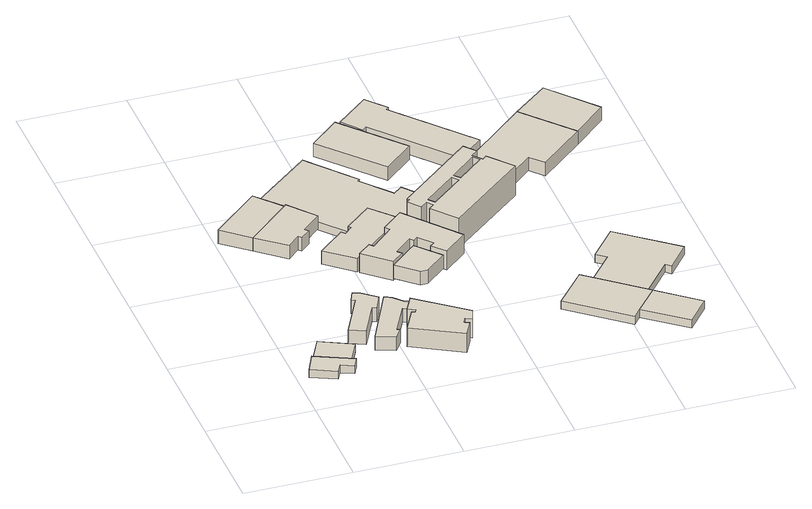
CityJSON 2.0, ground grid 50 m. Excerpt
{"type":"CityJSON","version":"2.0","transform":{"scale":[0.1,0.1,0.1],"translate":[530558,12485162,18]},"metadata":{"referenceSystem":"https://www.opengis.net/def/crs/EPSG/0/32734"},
"CityObjects":{
"building1":{"type":"Building","attributes":{"address":"3 Booth Road Salt River Cape Town","building":"house","building:levels":1,"building_height":4.1,"plus_code":"4FRW3F94+38F","ground_height":28.77,"roof_height":32.87},"geometry":[{"type":"Solid","lod":"1","boundaries":[[[[0,1,2,3]],[[1,4,5,2]],[[4,6,7,5]],[[6,8,9,7]],[[8,10,11,9]],[[10,0,3,11]],[[3,2,5,7,9,11]],[[10,8,6,4,1,0]]]]}]},
"building2":{"type":"Building","attributes":{"address":"1 Booth Road Salt River Cape Town","building":"house","building:levels":1,"building_height":4.1,"plus_code":"4FRW3F94+492","ground_height":27.28,"roof_height":31.38},"geometry":[{"type":"Solid","lod":"1","boundaries":[[[[12,13,14,15]],[[13,16,17,14]],[[16,18,19,17]],[[18,12,15,19]],[[15,14,17,19]],[[18,16,13,12]]]]}]},
"building3":{"type":"Building","attributes":{"address":"Zhauns House 318 Victoria Road Salt River Cape Town","building":"yes","building:levels":2,"building_height":6.9,"plus_code":"4FRW3F94+5C8","ground_height":25.45,"roof_height":32.35},"geometry":[{"type":"Solid","lod":"1","boundaries":[[[[20,21,22,23]],[[21,24,25,22]],[[24,26,27,25]],[[26,28,29,27]],[[28,30,31,29]],[[30,32,33,31]],[[32,34,35,33]],[[34,36,37,35]],[[36,20,23,37]],[[23,22,25,27,29,31,33,35,37]],[[36,34,32,30,28,26,24,21,20]]]]}]},
"building4":{"type":"Building","attributes":{"address":"245 Victoria Road Salt River Cape Town","building":"industrial","building:levels":2,"building_height":6.9,"plus_code":"4FRW3F94+F9V","ground_height":22.29,"roof_height":29.19},"geometry":[{"type":"Solid","lod":"1","boundaries":[[[[38,39,40,41]],[[39,42,43,40]],[[42,44,45,43]],[[44,38,41,45]],[[41,40,43,45]],[[44,42,39,38]]]]}]},
"building5":{"type":"Building","attributes":{"address":"320 Victoria Road Salt River Cape Town","building":"yes","building:levels":2,"building_height":6.9,"plus_code":"4FRW3F94+4FM","ground_height":26.88,"roof_height":33.78},"geometry":[{"type":"Solid","lod":"1","boundaries":[[[[46,47,48,49]],[[47,50,51,48]],[[50,52,53,51]],[[52,54,55,53]],[[54,56,57,55]],[[56,58,59,57]],[[58,60,61,59]],[[60,62,63,61]],[[62,64,65,63]],[[64,66,67,65]],[[66,68,69,67]],[[68,46,49,69]],[[49,48,51,53,55,57,59,61,63,65,67,69]],[[68,66,64,62,60,58,56,54,52,50,47,46]]]]}]},
"building6":{"type":"Building","attributes":{"address":"Salt River Cape Town","building":"industrial","building:levels":2,"building_height":6.9,"plus_code":"4FRW3F94+FC3","ground_height":22.29,"roof_height":29.19},"geometry":[{"type":"Solid","lod":"1","boundaries":[[[[38,70,71,41]],[[70,72,73,71]],[[72,74,75,73]],[[74,76,77,75]],[[76,78,79,77]],[[78,80,81,79]],[[80,82,83,81]],[[82,39,40,83]],[[39,38,41,40]],[[41,71,73,75,77,79,81,83,40]],[[39,82,80,78,76,74,72,70,38]]]]}]},
"building7":{"type":"Building","attributes":{"address":"326 Victoria Road Salt River Cape Town","building":"apartments","building:levels":3,"building_height":9.7,"plus_code":"4FRW3F94+4H6","ground_height":26.88,"roof_height":36.58},"geometry":[{"type":"Solid","lod":"1","boundaries":[[[[47,46,84,85]],[[46,86,87,84]],[[86,88,89,87]],[[88,90,91,89]],[[90,92,93,91]],[[92,94,95,93]],[[94,96,97,95]],[[96,98,99,97]],[[98,100,101,99]],[[100,102,103,101]],[[102,104,105,103]],[[104,106,107,105]],[[106,47,85,107]],[[85,84,87,89,91,93,95,97,99,101,103,105,107]],[[106,104,102,100,98,96,94,92,90,88,86,46,47]]]]}]},
"building8":{"type":"Building","attributes":{"address":"255 Victoria Road Salt River Cape Town","building":"retail","building:levels":2,"building_height":6.9,"plus_code":"4FRW3F94+9GW","ground_height":22.72,"roof_height":29.62},"geometry":[{"type":"Solid","lod":"1","boundaries":[[[[108,109,110,111]],[[109,112,113,110]],[[112,114,115,113]],[[114,116,117,115]],[[116,118,119,117]],[[118,120,121,119]],[[120,122,123,121]],[[122,124,125,123]],[[124,108,111,125]],[[111,110,113,115,117,119,121,123,125]],[[124,122,120,118,116,114,112,109,108]]]]}]},
"building9":{"type":"Building","attributes":{"address":"259 Victoria Road Salt River 7925 Salt River","building":"retail","building:levels":2,"building_height":6.9,"plus_code":"4FRW3F94+8J2","ground_height":23.81,"roof_height":30.71},"geometry":[{"type":"Solid","lod":"1","boundaries":[[[[126,127,128,129]],[[127,130,131,128]],[[130,132,133,131]],[[132,134,135,133]],[[134,136,137,135]],[[136,126,129,137]],[[129,128,131,133,135,137]],[[136,134,132,130,127,126]]]]}]},
"building10":{"type":"Building","attributes":{"address":"256 Victoria Road Salt River Cape Town","building":"office","building:levels":3,"building_height":9.7,"plus_code":"4FRW3F94+9J7","ground_height":22.72,"roof_height":32.42},"geometry":[{"type":"Solid","lod":"1","boundaries":[[[[138,139,140,141]],[[139,142,143,140]],[[142,144,145,143]],[[144,146,147,145]],[[146,148,149,147]],[[148,150,151,149]],[[150,152,153,151]],[[152,154,155,153]],[[154,156,157,155]],[[156,109,158,157]],[[109,108,159,158]],[[108,160,161,159]],[[160,162,163,161]],[[162,164,165,163]],[[164,166,167,165]],[[166,138,141,167]],[[141,140,143,145,147,149,151,153,155,157,158,159,161,163,165,167]],[[166,164,162,160,108,109,156,154,152,150,148,146,144,142,139,138]]]]}]},
"building11":{"type":"Building","attributes":{"address":"Salt River Cape Town","building":"industrial","building:levels":1,"building_height":4.1,"plus_code":"4FRW3F94+GGV","ground_height":20.5,"roof_height":24.6},"geometry":[{"type":"Solid","lod":"1","boundaries":[[[[168,169,170,171]],[[169,172,173,170]],[[172,174,175,173]],[[174,176,177,175]],[[176,178,179,177]],[[178,180,181,179]],[[180,182,183,181]],[[182,184,185,183]],[[184,186,187,185]],[[186,188,189,187]],[[188,190,191,189]],[[190,168,171,191]],[[171,170,173,175,177,179,181,183,185,187,189,191]],[[190,188,186,184,182,180,178,176,174,172,169,168]]]]}]},
"building12":{"type":"Building","attributes":{"address":"55 Salt River Road Salt River 7925 Cape Town","building":"industrial","building:levels":2,"building_height":6.9,"plus_code":"4FRW3F94+JJX","ground_height":19.64,"roof_height":26.54},"geometry":[{"type":"Solid","lod":"1","boundaries":[[[[192,193,194,195]],[[193,196,197,194]],[[196,198,199,197]],[[198,192,195,199]],[[195,194,197,199]],[[198,196,193,192]]]]}]},
"building13":{"type":"Building","attributes":{"address":"Manhattan Centre 60 Hopkins Street Salt River Cape Town","building":"industrial","building:levels":5,"building_height":15.3,"plus_code":"4FRW3F94+CQP","ground_height":20.93,"roof_height":36.23},"geometry":[{"type":"Solid","lod":"1","boundaries":[[[[200,201,202,203]],[[201,204,205,202]],[[204,206,207,205]],[[206,208,209,207]],[[208,210,211,209]],[[210,212,213,211]],[[212,214,215,213]],[[214,216,217,215]],[[216,218,219,217]],[[218,220,221,219]],[[220,222,223,221]],[[222,224,225,223]],[[224,226,227,225]],[[226,200,203,227]],[[228,229,230,231]],[[229,232,233,230]],[[232,234,235,233]],[[234,228,231,235]],[[236,237,238,239]],[[237,240,241,238]],[[240,242,243,241]],[[242,236,239,243]],[[203,202,205,207,209,211,213,215,217,219,221,223,225,227],[231,230,233,235],[239,238,241,243]],[[226,224,222,220,218,216,214,212,210,208,206,204,201,200],[234,232,229,228],[242,240,237,236]]]]}]},
"building14":{"type":"Building","attributes":{"address":"261B Victoria Road Salt River Cape Town","building":"retail","building:levels":1,"building_height":4.1,"plus_code":"4FRW3F94+4V9","ground_height":24.17,"roof_height":28.27},"geometry":[{"type":"Solid","lod":"1","boundaries":[[[[244,245,246,247]],[[245,248,249,246]],[[248,250,251,249]],[[250,252,253,251]],[[252,244,247,253]],[[247,246,249,251,253]],[[252,250,248,245,244]]]]}]},
"building15":{"type":"Building","attributes":{"address":"51 Salt River Road Salt River Cape Town","building":"industrial","building:levels":2,"building_height":6.9,"plus_code":"4FRW3F94+JQM","ground_height":18.92,"roof_height":25.82},"geometry":[{"type":"Solid","lod":"1","boundaries":[[[[254,255,256,257]],[[255,258,259,256]],[[258,260,261,259]],[[260,262,263,261]],[[262,264,265,263]],[[264,266,267,265]],[[266,268,269,267]],[[268,254,257,269]],[[257,256,259,261,263,265,267,269]],[[268,266,264,262,260,258,255,254]]]]}]},
"building16":{"type":"Building","attributes":{"address":"261 Victoria Road Salt River Cape Town","building":"retail","building:levels":1,"building_height":4.1,"plus_code":"4FRW3F94+3X5","ground_height":24.17,"roof_height":28.27},"geometry":[{"type":"Solid","lod":"1","boundaries":[[[[244,252,253,247]],[[252,270,271,253]],[[270,272,273,271]],[[272,244,247,273]],[[247,253,271,273]],[[272,270,252,244]]]]}]},
"building17":{"type":"Building","attributes":{"building":"industrial","building:levels":1,"building_height":4.1,"plus_code":"4FRW3F94+5XX","ground_height":22.03,"roof_height":26.13},"geometry":[{"type":"Solid","lod":"1","boundaries":[[[[274,275,276,277]],[[275,278,279,276]],[[278,280,281,279]],[[280,282,283,281]],[[282,284,285,283]],[[284,286,287,285]],[[286,288,289,287]],[[288,274,277,289]],[[277,276,279,281,283,285,287,289]],[[288,286,284,282,280,278,275,274]]]]}]},
"building18":{"type":"Building","attributes":{"address":"48 Hopkins Street Salt River Cape Town","building":"industrial","building:levels":2,"building_height":6.9,"plus_code":"4FRW3F94+HWH","ground_height":19.56,"roof_height":26.46},"geometry":[{"type":"Solid","lod":"1","boundaries":[[[[290,291,292,293]],[[291,294,295,292]],[[294,296,297,295]],[[296,298,299,297]],[[298,300,301,299]],[[300,302,303,301]],[[302,304,305,303]],[[304,306,307,305]],[[306,308,309,307]],[[308,290,293,309]],[[293,292,295,297,299,301,303,305,307,309]],[[308,306,304,302,300,298,296,294,291,290]]]]}]},
"building19":{"type":"Building","attributes":{"address":"46 Hopkins Street Salt River Cape Town","building":"industrial","building:levels":2,"building_height":6.9,"plus_code":"4FRW3F95+J2G","ground_height":19.56,"roof_height":26.46},"geometry":[{"type":"Solid","lod":"1","boundaries":[[[[291,290,293,292]],[[290,310,311,293]],[[310,312,313,311]],[[312,291,292,313]],[[292,293,311,313]],[[312,310,290,291]]]]}]}
},
"vertices":[
[50,201,108],[7,108,108],[7,108,149],[50,201,149],[122,55,108],[122,55,149],[142,99,108],[142,99,149],[202,72,108],[202,72,149],[225,122,108],[225,122,149],
[115,323,93],[65,222,93],[65,222,134],[115,323,134],[215,149,93],[215,149,134],[264,251,93],[264,251,134],
[372,611,74],[350,559,74],[350,559,144],[372,611,144],[367,552,74],[367,552,144],[265,347,74],[265,347,144],[338,316,74],[338,316,144],[415,475,74],[415,475,144],[437,468,74],[437,468,144],[472,543,74],[472,543,144],[405,598,74],[405,598,144],
[121,1190,43],[327,1375,43],[327,1375,112],[121,1190,112],[223,1494,43],[223,1494,112],[0,1293,43],[0,1293,112],
[555,396,89],[574,434,89],[574,434,158],[555,396,158],[581,450,89],[581,450,158],[555,459,89],[555,459,158],[517,500,89],[517,500,158],[500,512,89],[500,512,158],[483,517,89],[483,517,158],[351,244,89],[351,244,158],[436,209,89],[436,209,158],[471,260,89],[471,260,158],[458,266,89],[458,266,158],[530,408,89],[530,408,158],
[250,1084,43],[250,1084,112],[308,1138,43],[308,1138,112],[321,1125,43],[321,1125,112],[366,1163,43],[366,1163,112],[352,1179,43],[352,1179,112],[440,1259,43],[440,1259,112],[336,1384,43],[336,1384,112],
[555,396,186],[574,434,186],[535,359,89],[535,359,186],[568,340,89],[568,340,186],[561,325,89],[561,325,186],[546,332,89],[546,332,186],[489,222,89],[489,222,186],[717,99,89],[717,99,186],[757,174,89],[757,174,186],[734,185,89],[734,185,186],[746,210,89],[746,210,186],[775,196,89],[775,196,186],[796,258,89],[796,258,186],
[665,1039,47],[764,1125,47],[764,1125,116],[665,1039,116],[658,1242,47],[658,1242,116],[533,1135,47],[533,1135,116],[543,1123,47],[543,1123,116],[506,1088,47],[506,1088,116],[492,1105,47],[492,1105,116],[366,996,47],[366,996,116],[493,890,47],[493,890,116],
[674,829,58],[617,779,58],[617,779,127],[674,829,127],[710,694,58],[710,694,127],[743,694,58],[743,694,127],[843,781,58],[843,781,127],[746,892,58],[746,892,127],
[617,779,47],[674,829,47],[674,829,144],[617,779,144],[655,847,47],[655,847,144],[737,919,47],[737,919,144],[753,903,47],[753,903,144],[772,920,47],[772,920,144],[826,858,47],[826,858,144],[805,842,47],[805,842,144],[860,780,47],[860,780,144],[968,877,47],[968,877,144],[764,1125,144],[665,1039,144],[682,1017,47],[682,1017,144],[576,918,47],[576,918,144],[560,936,47],[560,936,144],[498,884,47],[498,884,144],
[537,1747,25],[250,1509,25],[250,1509,66],[537,1747,66],[549,1158,25],[549,1158,66],[659,1252,25],[659,1252,66],[712,1196,25],[712,1196,66],[730,1212,25],[730,1212,66],[780,1153,25],[780,1153,66],[961,1304,25],[961,1304,66],[868,1416,25],[868,1416,66],[827,1381,25],[827,1381,66],[709,1522,25],[709,1522,66],[719,1530,25],[719,1530,66],
[612,1827,16],[855,1552,16],[855,1552,85],[612,1827,85],[995,1675,16],[995,1675,85],[752,1950,16],[752,1950,85],
[1329,1250,29],[1234,1361,29],[1234,1361,182],[1329,1250,182],[1214,1344,29],[1214,1344,182],[1179,1385,29],[1179,1385,182],[1210,1411,29],[1210,1411,182],[1165,1464,29],[1165,1464,182],[808,1161,29],[808,1161,182],[816,1151,29],[816,1151,182],[800,1137,29],[800,1137,182],[847,1082,29],[847,1082,182],[877,1107,29],[877,1107,182],[900,1080,29],[900,1080,182],[876,1059,29],[876,1059,182],[971,947,29],[971,947,182],[1040,1253,29],[1064,1224,29],[1064,1224,182],[1040,1253,182],[915,1098,29],[915,1098,182],[891,1127,29],[891,1127,182],[1176,1372,29],[1201,1344,29],[1201,1344,182],[1176,1372,182],[1079,1239,29],[1079,1239,182],[1055,1266,29],[1055,1266,182],
[1617,273,62],[1357,487,62],[1357,487,103],[1617,273,103],[1218,320,62],[1218,320,103],[1478,106,62],[1478,106,103],[1515,151,62],[1515,151,103],
[929,2085,9],[776,1953,9],[776,1953,78],[929,2085,78],[851,1866,9],[851,1866,78],[870,1882,9],[870,1882,78],[1178,1527,9],[1178,1527,78],[1299,1632,9],[1299,1632,78],[995,1982,9],[995,1982,78],[1008,1994,9],[1008,1994,78],
[1700,1,62],[1700,1,103],[1800,123,62],[1800,123,103],
[1600,787,40],[1480,640,40],[1480,640,81],[1600,787,81],[1524,604,40],[1524,604,81],[1405,459,40],[1405,459,81],[1599,302,40],[1599,302,81],[1739,473,40],[1739,473,81],[1764,452,40],[1764,452,81],[1863,573,40],[1863,573,81],
[1714,1550,16],[1516,1775,16],[1516,1775,85],[1714,1550,85],[1489,1752,16],[1489,1752,85],[1349,1629,16],[1349,1629,85],[1187,1487,16],[1187,1487,85],[1255,1410,16],[1255,1410,85],[1280,1432,16],[1280,1432,85],[1356,1346,16],[1356,1346,85],[1450,1429,16],[1450,1429,85],[1505,1367,16],[1505,1367,85],
[1869,1690,16],[1869,1690,85],[1680,1911,16],[1680,1911,85]
]}
